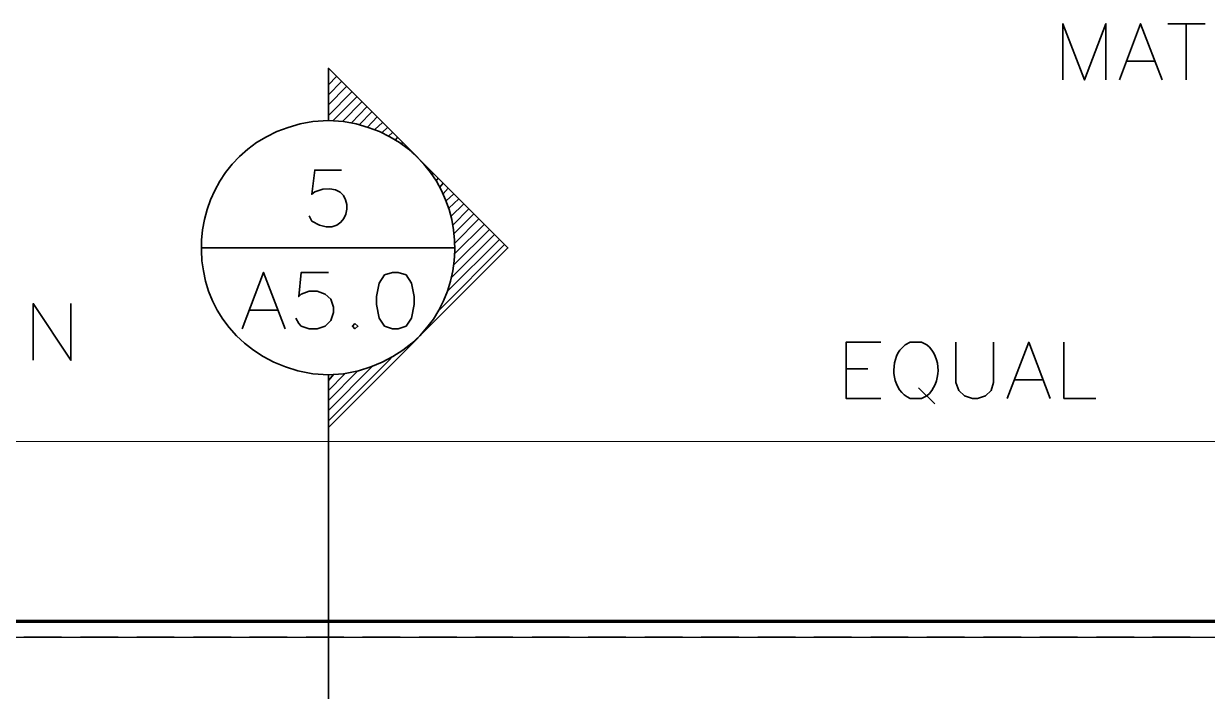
# Model space of a CAD drawing. Header units: inches. Extents: x 5 to 516, y -193 to 129.
# Drawn here: x 92.11 to 99.97, y -79.85 to -75.41 of the extents above; entities that cross this region are included whole.
import ezdxf

# ---------------------------------------------------------------- set-up
doc = ezdxf.new("R2010")
doc.units = ezdxf.units.IN
doc.header["$MEASUREMENT"] = 0
doc.layers.add('Highlight', color=210, linetype='Continuous')
doc.layers.add('PDF4_Geometry', color=7, linetype='Continuous')

msp = doc.modelspace()

# ---------------------------------------------------------------- linework, layer by layer
at = {"layer": 'Highlight'}
msp.add_line((23.3387434, -79.4896516), (137.6392915, -79.4896516), dxfattribs=at)
at = {"layer": 'PDF4_Geometry', "lineweight": 35}
for points in [[(99.0120909, -75.786316), (99.0120909, -75.4129827), (99.1554243, -75.786316), (99.2987576, -75.4129827), (99.2987576, -75.786316)], [(99.3887559, -75.786316), (99.5287559, -75.4129827), (99.6720892, -75.786316)], [(99.7087564, -75.4129843), (99.9587565, -75.4129843)], [(99.8320882, -75.4129843), (99.8320882, -75.7863177)], [(94.1320891, -76.0563152), (94.1320891, -75.7096485), (95.3254225, -76.902982), (94.1320891, -78.0963155)], [(99.4420904, -75.6629843), (99.6187571, -75.6629843)], [(94.1320891, -75.819648), (94.1854224, -75.7629813)], [(94.1320891, -75.8863154), (94.2187557, -75.7963154)], [(94.1320891, -75.9529827), (94.2520891, -75.8296494)], [(94.1320891, -76.0229833), (94.2887557, -75.8663166)], [(94.1620878, -76.0596484), (94.3220879, -75.8996484)], [(94.225422, -76.0629816), (94.355422, -75.9329816)], [(94.2854229, -76.0729846), (94.3887563, -75.9663179)], [(94.3387541, -76.0829842), (94.4220875, -75.9996509)], [(94.3920887, -76.0996502), (94.455422, -76.0329835)], [(94.2320891, -76.0629816), (94.1320891, -76.0563152), (94.0287557, -76.0629816)], [(94.44209, -76.1163162), (94.49209, -76.0696495)], [(94.4887548, -76.1363154), (94.5254215, -76.102982)], [(94.5320898, -76.1596478), (94.5587564, -76.1363144)], [(94.5754213, -76.1863167), (94.592088, -76.1696501)], [(94.6187563, -76.2129823), (94.625423, -76.2029823)], [(94.6554215, -76.2396513), (94.6587548, -76.236318)], [(94.6920901, -76.2729833), (94.6920901, -76.2696499)], [(94.758754, -76.3396506), (94.7620873, -76.3396506)], [(94.2187556, -76.3863154), (94.0420889, -76.3863154), (94.0220889, -76.5463154), (94.0420889, -76.5296487)], [(94.7920894, -76.3763158), (94.7954227, -76.3729825)], [(94.818755, -76.4163176), (94.828755, -76.4063176)], [(94.8487537, -76.4563159), (94.8620871, -76.4396493)], [(94.8720895, -76.4996509), (94.8954229, -76.4729842)], [(94.8954219, -76.5429825), (94.9287552, -76.5063158)], [(94.9154211, -76.5896506), (94.9654211, -76.542984)], [(94.9320871, -76.6396486), (94.9987538, -76.5763153)], [(94.9487565, -76.6929832), (95.0320898, -76.6096498)], [(94.9620893, -76.7496509), (95.0654226, -76.6429843)], [(94.0220889, -76.7263154), (94.0054222, -76.6896488)], [(94.9687557, -76.8063153), (95.0987557, -76.6763153)], [(94.9720889, -76.93965), (95.1687555, -76.7463166)], [(94.9754221, -76.8696494), (95.1320887, -76.7096494)], [(94.9520897, -77.0963171), (95.235423, -76.8129837)], [(94.9687557, -77.0129837), (95.202089, -76.7796504)], [(94.9754221, -76.9029814), (93.2854219, -76.9029814)], [(94.8654231, -77.3196481), (95.3020898, -76.8796481)], [(94.9220875, -77.1929832), (95.2687542, -76.8463165)], [(93.5587553, -77.43965), (93.7020886, -77.0663167), (93.845422, -77.43965)], [(94.1320891, -77.0663183), (93.952089, -77.0663183), (93.9354224, -77.2263183), (93.952089, -77.2096516), (94.0054224, -77.1896516), (94.0587557, -77.1896516), (94.1120891, -77.2096516), (94.1487557, -77.242985), (94.1654224, -77.2963183), (94.1654224, -77.332985), (94.1487557, -77.3863183), (94.1120891, -77.422985), (94.0587557, -77.4396517), (94.0054224, -77.4396517), (93.952089, -77.422985), (93.9354224, -77.4063183), (93.9154224, -77.3696517)], [(92.1720907, -77.6496517), (92.1720907, -77.272985), (92.4220907, -77.6496517), (92.4220907, -77.272985)], [(93.6120898, -77.3163183), (93.7920898, -77.3163183)], [(97.8020884, -77.9029815), (97.5720884, -77.9029815), (97.5720884, -77.5296481), (97.8020884, -77.5296481)], [(98.1087547, -77.5463164), (98.072088, -77.5296498), (97.9987547, -77.5296498), (97.9654213, -77.5463164), (97.9287547, -77.5829831)], [(98.3020893, -77.5296498), (98.3020893, -77.7963165), (98.3220893, -77.8496498), (98.3587559, -77.8863165), (98.4120893, -77.9029831), (98.4454226, -77.9029831), (98.4987559, -77.8863165), (98.5354226, -77.8496498), (98.5520893, -77.7963165), (98.5520893, -77.5296498)], [(98.642089, -77.9029815), (98.7854224, -77.5296481), (98.9287557, -77.9029815)], [(99.0187573, -77.5296498), (99.0187573, -77.9029831), (99.2320907, -77.9029831)], [(94.1320891, -78.0529822), (94.5487558, -77.6363155)], [(94.1320891, -77.982985), (94.4220891, -77.692985)], [(93.9287557, -77.7196488), (94.0287557, -77.739648), (94.1320891, -77.7463161)], [(94.1320891, -100.0563172), (94.1320891, -77.7463161), (94.2320891, -77.739648), (94.3320891, -77.7196488)], [(94.1320891, -77.9163177), (94.3254224, -77.7229843)], [(94.1320891, -77.8496503), (94.2420891, -77.7396503)], [(94.1320891, -77.782983), (94.1687557, -77.742983)], [(94.1320891, -78.0963172), (94.1320891, -77.7463171)], [(97.5720884, -77.706316), (97.7154217, -77.706316)], [(98.0520892, -77.8329844), (98.1620892, -77.939651)], [(98.6954236, -77.7796498), (98.8754236, -77.7796498)], [(97.9987547, -77.9029831), (98.072088, -77.9029831), (98.1087547, -77.8863165)], [(92.1087565, -79.4896516), (92.3587565, -79.4896516)], [(92.4854181, -79.4896516), (92.7354181, -79.4896516)], [(92.8587566, -79.4896516), (93.1087566, -79.4896516)], [(93.2354215, -79.4896516), (93.4854215, -79.4896516)], [(93.6087566, -79.4896516), (93.8587567, -79.4896516)], [(93.9854216, -79.4896516), (94.2354216, -79.4896516)], [(94.3587567, -79.4896516), (94.6087567, -79.4896516)], [(94.7354216, -79.4896516), (94.9854216, -79.4896516)], [(95.1087568, -79.4896516), (95.3587568, -79.4896516)], [(95.4854217, -79.4896516), (95.7354217, -79.4896516)], [(95.8587568, -79.4896516), (96.1087568, -79.4896516)], [(96.2354217, -79.4896516), (96.4854218, -79.4896516)], [(96.6087569, -79.4896516), (96.8587569, -79.4896516)], [(96.9854218, -79.4896516), (97.2354218, -79.4896516)], [(97.3587569, -79.4896516), (97.608757, -79.4896516)], [(97.7354219, -79.4896516), (97.9854219, -79.4896516)], [(98.108757, -79.4896516), (98.358757, -79.4896516)], [(98.4854219, -79.4896516), (98.7354219, -79.4896516)], [(98.8587571, -79.4896516), (99.1087571, -79.4896516)], [(99.235422, -79.4896516), (99.485422, -79.4896516)], [(99.6087571, -79.4896516), (99.8587571, -79.4896516)]]:
    msp.add_lwpolyline(points, dxfattribs=at)
for points in [[(94.5587554, -77.0663183), (94.505422, -77.082985), (94.4687553, -77.1363183), (94.4520887, -77.2263183), (94.4520887, -77.2796517), (94.4687553, -77.3696517), (94.505422, -77.422985), (94.5587554, -77.4396517), (94.595422, -77.4396517), (94.6487554, -77.422985), (94.685422, -77.3696517), (94.7020887, -77.2796517), (94.7020887, -77.2263183), (94.685422, -77.1363183), (94.6487554, -77.082985), (94.595422, -77.0663183)], [(94.3087553, -77.4063181), (94.2920887, -77.4229847), (94.3087553, -77.4396514), (94.3287553, -77.4229847)]]:
    msp.add_lwpolyline(points, close=True, dxfattribs=at)
at = {"layer": 'PDF4_Geometry', "lineweight": 15}
msp.add_lwpolyline([(105.0054267, -78.1896501), (91.7987589, -78.1896501), (78.6720913, -78.1896501)], dxfattribs=at)
at = {"layer": 'PDF4_Geometry', "lineweight": 70}
msp.add_lwpolyline([(134.6320923, -79.969649), (134.6320923, -79.3863156), (26.9620804, -79.3863156)], dxfattribs=at)
at = {"layer": 'PDF4_Geometry', "lineweight": 35}
for points in [[(94.0287557, -76.0629816), (93.0988111, -76.2039271), (93.0214779, -77.4710374), (93.9287557, -77.7196488)], [(94.3320891, -77.7196488), (95.2393669, -77.4710933), (95.1620336, -76.2039271), (94.2320891, -76.0629816)], [(94.0420889, -76.5296487), (94.3523112, -76.4046487), (94.3070889, -76.9005377), (94.0220889, -76.7263154)], [(97.9287547, -77.5829831), (97.8598102, -77.6817053), (97.8794769, -77.8537054), (97.9987547, -77.9029831)], [(98.1087547, -77.8863165), (98.2056991, -77.8022054), (98.2095325, -77.6309831), (98.1087547, -77.5463164)]]:
    msp.add_open_spline(points, degree=3, dxfattribs=at)

doc.saveas('drawing.dxf')
